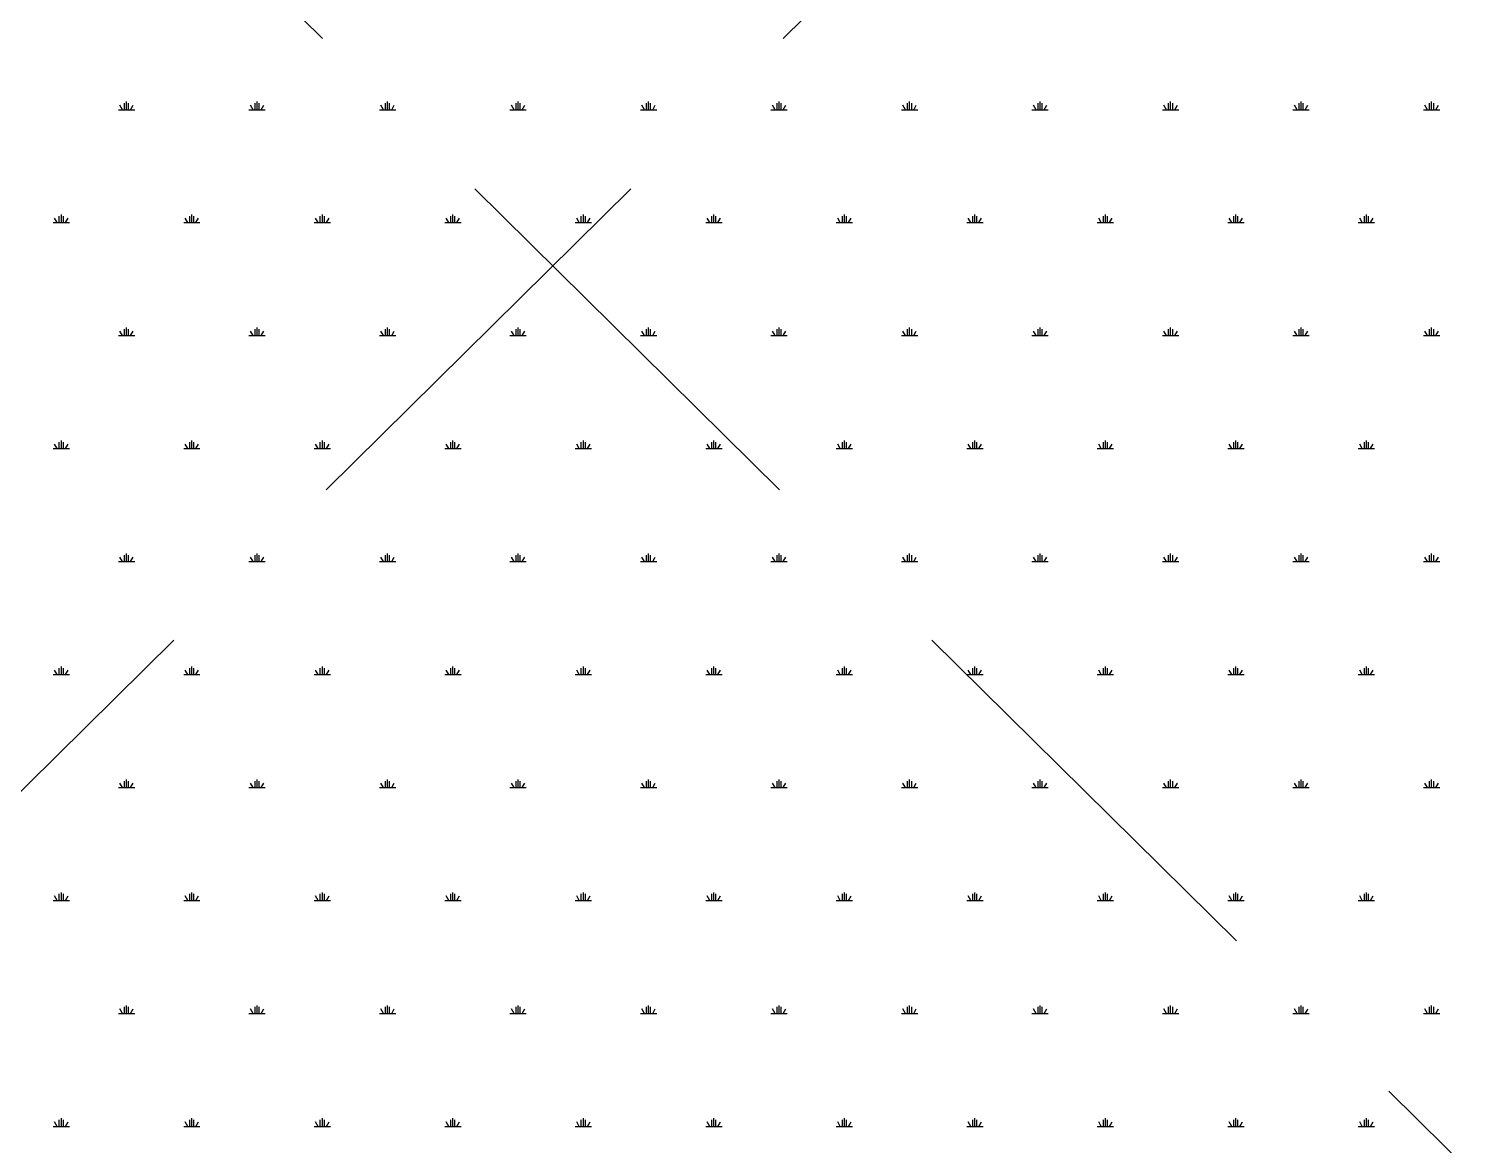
# Model space of a CAD drawing. Header units: millimetres. Extents: x 2999.9 to 3041.9, y 869.6 to 906.3.
# Drawn here: x 3020.963 to 3021.801, y 899.399 to 900.051 of the extents above; entities that cross this region are included whole.
import ezdxf

# ---------------------------------------------------------------- set-up
doc = ezdxf.new("R2010")
doc.units = ezdxf.units.MM
doc.linetypes.add('HIDDEN', pattern=[0.375, 0.25, -0.125])

msp = doc.modelspace()

# ---------------------------------------------------------------- linework, layer by layer
at = {"color": 253, "linetype": 'HIDDEN', "lineweight": 0}
for p, q in [((3019.26921, 897.93752), (3023.26921, 901.88817)), ((3023.26921, 897.93752), (3019.26921, 901.88817))]:
    msp.add_line(p, q, dxfattribs=at)
at = {"color": 76, "linetype": 'Continuous'}
for p, q in [((3021.01555, 900.00409), (3021.02507, 900.00409)), ((3021.01793, 900.00409), (3021.0164, 900.00673)), ((3021.01912, 900.00409), (3021.01912, 900.0079)), ((3021.02031, 900.00409), (3021.02031, 900.00885)), ((3021.0215, 900.00409), (3021.0215, 900.0079)), ((3021.02269, 900.00409), (3021.02422, 900.00673)), ((3021.09175, 900.00409), (3021.10127, 900.00409)), ((3021.09413, 900.00409), (3021.0926, 900.00673)), ((3021.09532, 900.00409), (3021.09532, 900.0079)), ((3021.09651, 900.00409), (3021.09651, 900.00885)), ((3021.0977, 900.00409), (3021.0977, 900.0079)), ((3021.09889, 900.00409), (3021.10042, 900.00673)), ((3021.16795, 900.00409), (3021.17683, 900.00409)), ((3021.17033, 900.00409), (3021.1688, 900.00673)), ((3021.17152, 900.00409), (3021.17152, 900.0079)), ((3021.17271, 900.00816), (3021.17271, 900.00885)), ((3021.17271, 900.00409), (3021.17271, 900.00816)), ((3021.1739, 900.00698), (3021.1739, 900.0079)), ((3021.1739, 900.00409), (3021.1739, 900.00698)), ((3021.17509, 900.00409), (3021.17572, 900.00518)), ((3021.17572, 900.00518), (3021.17662, 900.00673)), ((3021.17683, 900.00409), (3021.17747, 900.00409)), ((3021.24415, 900.00409), (3021.25367, 900.00409)), ((3021.24653, 900.00409), (3021.245, 900.00673)), ((3021.24772, 900.00409), (3021.24772, 900.0079)), ((3021.24891, 900.00409), (3021.24891, 900.00885)), ((3021.2501, 900.00409), (3021.2501, 900.0079)), ((3021.25129, 900.00409), (3021.25282, 900.00673)), ((3021.32035, 900.00409), (3021.32987, 900.00409)), ((3021.32273, 900.00409), (3021.3212, 900.00673)), ((3021.32392, 900.00409), (3021.32392, 900.0079)), ((3021.32511, 900.00409), (3021.32511, 900.00885)), ((3021.3263, 900.00409), (3021.3263, 900.0079)), ((3021.32749, 900.00409), (3021.32902, 900.00673)), ((3021.39655, 900.00409), (3021.40607, 900.00409)), ((3021.39893, 900.00409), (3021.3974, 900.00673)), ((3021.40012, 900.00409), (3021.40012, 900.0079)), ((3021.40131, 900.00409), (3021.40131, 900.00885)), ((3021.4025, 900.00409), (3021.4025, 900.0079)), ((3021.40369, 900.00409), (3021.40522, 900.00673)), ((3021.47275, 900.00409), (3021.48227, 900.00409)), ((3021.47513, 900.00409), (3021.4736, 900.00673)), ((3021.47632, 900.00409), (3021.47632, 900.0079)), ((3021.47751, 900.00409), (3021.47751, 900.00885)), ((3021.4787, 900.00409), (3021.4787, 900.0079)), ((3021.47989, 900.00409), (3021.48142, 900.00673)), ((3021.54895, 900.00409), (3021.55847, 900.00409)), ((3021.55133, 900.00409), (3021.5498, 900.00673)), ((3021.55252, 900.00409), (3021.55252, 900.0079)), ((3021.55371, 900.00409), (3021.55371, 900.00885)), ((3021.5549, 900.00409), (3021.5549, 900.0079)), ((3021.55609, 900.00409), (3021.55762, 900.00673)), ((3021.62515, 900.00409), (3021.63467, 900.00409)), ((3021.62753, 900.00409), (3021.626, 900.00673)), ((3021.62872, 900.00409), (3021.62872, 900.0079)), ((3021.62991, 900.00409), (3021.62991, 900.00885)), ((3021.6311, 900.00409), (3021.6311, 900.0079)), ((3021.63229, 900.00409), (3021.63382, 900.00673)), ((3021.70135, 900.00409), (3021.71087, 900.00409)), ((3021.70373, 900.00409), (3021.7022, 900.00673)), ((3021.70492, 900.00409), (3021.70492, 900.0079)), ((3021.70611, 900.00409), (3021.70611, 900.00885)), ((3021.7073, 900.00409), (3021.7073, 900.0079)), ((3021.70849, 900.00409), (3021.71002, 900.00673)), ((3021.77755, 900.00409), (3021.78707, 900.00409)), ((3021.77993, 900.00409), (3021.7784, 900.00673)), ((3021.78112, 900.00409), (3021.78112, 900.0079)), ((3021.78231, 900.00409), (3021.78231, 900.00885)), ((3021.7835, 900.00409), (3021.7835, 900.0079)), ((3021.78469, 900.00409), (3021.78622, 900.00673)), ((3020.98102, 899.9381), (3020.98102, 899.94191)), ((3020.98221, 899.9381), (3020.98221, 899.94286)), ((3020.9834, 899.9381), (3020.9834, 899.94191)), ((3021.05722, 899.9381), (3021.05722, 899.94191)), ((3021.05841, 899.9381), (3021.05841, 899.94286)), ((3021.0596, 899.9381), (3021.0596, 899.94191)), ((3021.13342, 899.9381), (3021.13342, 899.94191)), ((3021.13461, 899.9381), (3021.13461, 899.94286)), ((3021.1358, 899.9381), (3021.1358, 899.94191)), ((3021.20962, 899.9381), (3021.20962, 899.94191)), ((3021.21081, 899.9381), (3021.21081, 899.94286)), ((3021.212, 899.9381), (3021.212, 899.94191)), ((3021.28582, 899.9381), (3021.28582, 899.94191)), ((3021.28701, 899.9381), (3021.28701, 899.94286)), ((3021.2882, 899.9381), (3021.2882, 899.94191)), ((3021.36202, 899.9381), (3021.36202, 899.94191)), ((3021.36321, 899.9381), (3021.36321, 899.94286)), ((3021.3644, 899.9381), (3021.3644, 899.94191)), ((3021.43822, 899.9381), (3021.43822, 899.94191)), ((3021.43941, 899.9381), (3021.43941, 899.94286)), ((3021.4406, 899.9381), (3021.4406, 899.94191)), ((3021.51442, 899.9381), (3021.51442, 899.94191)), ((3021.51561, 899.9381), (3021.51561, 899.94286)), ((3021.5168, 899.9381), (3021.5168, 899.94191)), ((3021.59062, 899.9381), (3021.59062, 899.94191)), ((3021.59181, 899.9381), (3021.59181, 899.94286)), ((3021.593, 899.9381), (3021.593, 899.94191)), ((3021.66682, 899.9381), (3021.66682, 899.94191)), ((3021.66801, 899.9381), (3021.66801, 899.94286)), ((3021.6692, 899.9381), (3021.6692, 899.94191)), ((3021.74302, 899.9381), (3021.74302, 899.94191)), ((3021.74421, 899.9381), (3021.74421, 899.94286)), ((3021.7454, 899.9381), (3021.7454, 899.94191)), ((3020.97745, 899.9381), (3020.98697, 899.9381)), ((3020.97983, 899.9381), (3020.9783, 899.94074)), ((3020.98459, 899.9381), (3020.98612, 899.94074)), ((3021.05365, 899.9381), (3021.06317, 899.9381)), ((3021.05603, 899.9381), (3021.0545, 899.94074)), ((3021.06079, 899.9381), (3021.06232, 899.94074)), ((3021.12985, 899.9381), (3021.13937, 899.9381)), ((3021.13223, 899.9381), (3021.1307, 899.94074)), ((3021.13699, 899.9381), (3021.13852, 899.94074)), ((3021.20605, 899.9381), (3021.21557, 899.9381)), ((3021.20843, 899.9381), (3021.2069, 899.94074)), ((3021.21319, 899.9381), (3021.21472, 899.94074)), ((3021.28225, 899.9381), (3021.29177, 899.9381)), ((3021.28463, 899.9381), (3021.2831, 899.94074)), ((3021.28939, 899.9381), (3021.29092, 899.94074)), ((3021.35845, 899.9381), (3021.36797, 899.9381)), ((3021.36083, 899.9381), (3021.3593, 899.94074)), ((3021.36559, 899.9381), (3021.36712, 899.94074)), ((3021.43465, 899.9381), (3021.44417, 899.9381)), ((3021.43703, 899.9381), (3021.4355, 899.94074)), ((3021.44179, 899.9381), (3021.44332, 899.94074)), ((3021.51085, 899.9381), (3021.52037, 899.9381)), ((3021.51323, 899.9381), (3021.5117, 899.94074)), ((3021.51799, 899.9381), (3021.51952, 899.94074)), ((3021.58705, 899.9381), (3021.59657, 899.9381)), ((3021.58943, 899.9381), (3021.5879, 899.94074)), ((3021.59419, 899.9381), (3021.59572, 899.94074)), ((3021.66325, 899.9381), (3021.67277, 899.9381)), ((3021.66563, 899.9381), (3021.6641, 899.94074)), ((3021.67039, 899.9381), (3021.67192, 899.94074)), ((3021.73945, 899.9381), (3021.74897, 899.9381)), ((3021.74183, 899.9381), (3021.7403, 899.94074)), ((3021.74659, 899.9381), (3021.74812, 899.94074)), ((3021.01912, 899.87211), (3021.01912, 899.87592)), ((3021.02031, 899.87211), (3021.02031, 899.87687)), ((3021.0215, 899.87211), (3021.0215, 899.87592)), ((3021.09532, 899.87211), (3021.09532, 899.87592)), ((3021.09651, 899.87211), (3021.09651, 899.87687)), ((3021.0977, 899.87211), (3021.0977, 899.87592)), ((3021.17152, 899.87211), (3021.17152, 899.87592)), ((3021.17271, 899.87211), (3021.17271, 899.87687)), ((3021.1739, 899.87211), (3021.1739, 899.87592)), ((3021.24772, 899.87211), (3021.24772, 899.87592)), ((3021.24891, 899.87211), (3021.24891, 899.87687)), ((3021.2501, 899.87211), (3021.2501, 899.87592)), ((3021.32392, 899.87211), (3021.32392, 899.87592)), ((3021.32511, 899.87211), (3021.32511, 899.87687)), ((3021.3263, 899.87211), (3021.3263, 899.87592)), ((3021.40012, 899.87211), (3021.40012, 899.87592)), ((3021.40131, 899.87211), (3021.40131, 899.87687)), ((3021.4025, 899.87211), (3021.4025, 899.87592)), ((3021.47632, 899.87211), (3021.47632, 899.87592)), ((3021.47751, 899.87211), (3021.47751, 899.87687)), ((3021.4787, 899.87211), (3021.4787, 899.87592)), ((3021.55252, 899.87211), (3021.55252, 899.87592)), ((3021.55371, 899.87211), (3021.55371, 899.87687)), ((3021.5549, 899.87211), (3021.5549, 899.87592)), ((3021.62872, 899.87211), (3021.62872, 899.87592)), ((3021.62991, 899.87211), (3021.62991, 899.87687)), ((3021.6311, 899.87211), (3021.6311, 899.87592)), ((3021.70492, 899.87211), (3021.70492, 899.87592)), ((3021.70611, 899.87211), (3021.70611, 899.87687)), ((3021.7073, 899.87211), (3021.7073, 899.87592)), ((3021.78112, 899.87211), (3021.78112, 899.87592)), ((3021.78231, 899.87211), (3021.78231, 899.87687)), ((3021.7835, 899.87211), (3021.7835, 899.87592)), ((3021.01555, 899.87211), (3021.02507, 899.87211)), ((3021.01793, 899.87211), (3021.0164, 899.87474)), ((3021.02269, 899.87211), (3021.02422, 899.87475)), ((3021.09175, 899.87211), (3021.10127, 899.87211)), ((3021.09413, 899.87211), (3021.0926, 899.87474)), ((3021.09889, 899.87211), (3021.10042, 899.87475)), ((3021.16795, 899.87211), (3021.17747, 899.87211)), ((3021.17033, 899.87211), (3021.1688, 899.87474)), ((3021.17509, 899.87211), (3021.17662, 899.87475)), ((3021.24415, 899.87211), (3021.25367, 899.87211)), ((3021.24653, 899.87211), (3021.245, 899.87474)), ((3021.25129, 899.87211), (3021.25282, 899.87475)), ((3021.32035, 899.87211), (3021.32987, 899.87211)), ((3021.32273, 899.87211), (3021.3212, 899.87474)), ((3021.32749, 899.87211), (3021.32902, 899.87475)), ((3021.39655, 899.87211), (3021.40607, 899.87211)), ((3021.39893, 899.87211), (3021.3974, 899.87474)), ((3021.40369, 899.87211), (3021.40522, 899.87475)), ((3021.47275, 899.87211), (3021.48227, 899.87211)), ((3021.47513, 899.87211), (3021.4736, 899.87474)), ((3021.47989, 899.87211), (3021.48142, 899.87475)), ((3021.54895, 899.87211), (3021.55847, 899.87211)), ((3021.55133, 899.87211), (3021.5498, 899.87474)), ((3021.55609, 899.87211), (3021.55762, 899.87475)), ((3021.62515, 899.87211), (3021.63467, 899.87211)), ((3021.62753, 899.87211), (3021.626, 899.87474)), ((3021.63229, 899.87211), (3021.63382, 899.87475)), ((3021.70135, 899.87211), (3021.71087, 899.87211)), ((3021.70373, 899.87211), (3021.7022, 899.87474)), ((3021.70849, 899.87211), (3021.71002, 899.87475)), ((3021.77755, 899.87211), (3021.78707, 899.87211)), ((3021.77993, 899.87211), (3021.7784, 899.87474)), ((3021.78469, 899.87211), (3021.78622, 899.87475)), ((3020.97983, 899.80611), (3020.9783, 899.80875)), ((3020.98102, 899.80611), (3020.98102, 899.80992)), ((3020.98221, 899.80611), (3020.98221, 899.81088)), ((3020.9834, 899.80611), (3020.9834, 899.80992)), ((3020.98459, 899.80612), (3020.98612, 899.80876)), ((3021.05603, 899.80611), (3021.0545, 899.80875)), ((3021.05722, 899.80611), (3021.05722, 899.80992)), ((3021.05841, 899.80611), (3021.05841, 899.81088)), ((3021.0596, 899.80611), (3021.0596, 899.80992)), ((3021.06079, 899.80612), (3021.06232, 899.80876)), ((3021.13223, 899.80611), (3021.1307, 899.80875)), ((3021.13342, 899.80611), (3021.13342, 899.80992)), ((3021.13461, 899.80611), (3021.13461, 899.81088)), ((3021.1358, 899.80611), (3021.1358, 899.80992)), ((3021.13699, 899.80612), (3021.13852, 899.80876)), ((3021.20843, 899.80611), (3021.2069, 899.80875)), ((3021.20962, 899.80611), (3021.20962, 899.80992)), ((3021.21081, 899.80611), (3021.21081, 899.81088)), ((3021.212, 899.80611), (3021.212, 899.80992)), ((3021.21319, 899.80612), (3021.21472, 899.80876)), ((3021.28463, 899.80611), (3021.2831, 899.80875)), ((3021.28582, 899.80611), (3021.28582, 899.80992)), ((3021.28701, 899.80611), (3021.28701, 899.81088)), ((3021.2882, 899.80611), (3021.2882, 899.80992)), ((3021.28939, 899.80612), (3021.29092, 899.80876)), ((3021.36083, 899.80611), (3021.3593, 899.80875)), ((3021.36202, 899.80611), (3021.36202, 899.80992)), ((3021.36321, 899.80611), (3021.36321, 899.81088)), ((3021.3644, 899.80611), (3021.3644, 899.80992)), ((3021.36559, 899.80612), (3021.36712, 899.80876)), ((3021.43703, 899.80611), (3021.4355, 899.80875)), ((3021.43822, 899.80611), (3021.43822, 899.80992)), ((3021.43941, 899.80611), (3021.43941, 899.81088)), ((3021.4406, 899.80611), (3021.4406, 899.80992)), ((3021.44179, 899.80612), (3021.44332, 899.80876)), ((3021.51323, 899.80611), (3021.5117, 899.80875)), ((3021.51442, 899.80611), (3021.51442, 899.80992)), ((3021.51561, 899.80611), (3021.51561, 899.81088)), ((3021.5168, 899.80611), (3021.5168, 899.80992)), ((3021.51799, 899.80612), (3021.51952, 899.80876)), ((3021.58943, 899.80611), (3021.5879, 899.80875)), ((3021.59062, 899.80611), (3021.59062, 899.80992)), ((3021.59181, 899.80611), (3021.59181, 899.81088)), ((3021.593, 899.80611), (3021.593, 899.80992)), ((3021.59419, 899.80612), (3021.59572, 899.80876)), ((3021.66563, 899.80611), (3021.6641, 899.80875)), ((3021.66682, 899.80611), (3021.66682, 899.80992)), ((3021.66801, 899.80611), (3021.66801, 899.81088)), ((3021.6692, 899.80611), (3021.6692, 899.80992)), ((3021.67039, 899.80612), (3021.67192, 899.80876)), ((3021.74183, 899.80611), (3021.7403, 899.80875)), ((3021.74302, 899.80611), (3021.74302, 899.80992)), ((3021.74421, 899.80611), (3021.74421, 899.81088)), ((3021.7454, 899.80611), (3021.7454, 899.80992)), ((3021.74659, 899.80612), (3021.74812, 899.80876)), ((3020.97745, 899.80611), (3020.98697, 899.80611)), ((3021.05365, 899.80611), (3021.06317, 899.80611)), ((3021.12985, 899.80611), (3021.13937, 899.80611)), ((3021.20605, 899.80611), (3021.21557, 899.80611)), ((3021.28225, 899.80611), (3021.29177, 899.80611)), ((3021.35845, 899.80611), (3021.36797, 899.80611)), ((3021.43465, 899.80611), (3021.44417, 899.80611)), ((3021.51085, 899.80611), (3021.52037, 899.80611)), ((3021.58705, 899.80611), (3021.59657, 899.80611)), ((3021.66325, 899.80611), (3021.67277, 899.80611)), ((3021.73945, 899.80611), (3021.74897, 899.80611)), ((3021.01793, 899.74012), (3021.0164, 899.74276)), ((3021.01912, 899.74012), (3021.01912, 899.74393)), ((3021.02031, 899.74012), (3021.02031, 899.74489)), ((3021.0215, 899.74012), (3021.0215, 899.74393)), ((3021.02269, 899.74012), (3021.02422, 899.74276)), ((3021.09413, 899.74012), (3021.0926, 899.74276)), ((3021.09532, 899.7411), (3021.09532, 899.74393)), ((3021.09532, 899.74012), (3021.09532, 899.7411)), ((3021.09651, 899.74228), (3021.09651, 899.74489)), ((3021.09651, 899.74012), (3021.09651, 899.74228)), ((3021.0977, 899.74345), (3021.0977, 899.74393)), ((3021.0977, 899.74012), (3021.0977, 899.74345)), ((3021.09889, 899.74012), (3021.10042, 899.74276)), ((3021.17033, 899.74012), (3021.1688, 899.74276)), ((3021.17152, 899.74012), (3021.17152, 899.74393)), ((3021.17271, 899.74012), (3021.17271, 899.74489)), ((3021.1739, 899.74012), (3021.1739, 899.74393)), ((3021.17509, 899.74012), (3021.17662, 899.74276)), ((3021.24653, 899.74012), (3021.245, 899.74276)), ((3021.24772, 899.74012), (3021.24772, 899.74393)), ((3021.24891, 899.74012), (3021.24891, 899.74489)), ((3021.2501, 899.74012), (3021.2501, 899.74393)), ((3021.25129, 899.74012), (3021.25282, 899.74276)), ((3021.32273, 899.74012), (3021.3212, 899.74276)), ((3021.32392, 899.74012), (3021.32392, 899.74393)), ((3021.32511, 899.74012), (3021.32511, 899.74489)), ((3021.3263, 899.74012), (3021.3263, 899.74393)), ((3021.32749, 899.74012), (3021.32902, 899.74276)), ((3021.39893, 899.74012), (3021.3974, 899.74276)), ((3021.40012, 899.74012), (3021.40012, 899.74393)), ((3021.40131, 899.74012), (3021.40131, 899.74489)), ((3021.4025, 899.74012), (3021.4025, 899.74393)), ((3021.40369, 899.74012), (3021.40522, 899.74276)), ((3021.47513, 899.74012), (3021.4736, 899.74276)), ((3021.47632, 899.74012), (3021.47632, 899.74393)), ((3021.47751, 899.74012), (3021.47751, 899.74489)), ((3021.4787, 899.74012), (3021.4787, 899.74393)), ((3021.47989, 899.74012), (3021.48142, 899.74276)), ((3021.55133, 899.74012), (3021.5498, 899.74276)), ((3021.55252, 899.74012), (3021.55252, 899.74393)), ((3021.55371, 899.74012), (3021.55371, 899.74489)), ((3021.5549, 899.74012), (3021.5549, 899.74393)), ((3021.55609, 899.74012), (3021.55762, 899.74276)), ((3021.62753, 899.74012), (3021.626, 899.74276)), ((3021.62872, 899.74012), (3021.62872, 899.74393)), ((3021.62991, 899.74012), (3021.62991, 899.74489)), ((3021.6311, 899.74012), (3021.6311, 899.74393)), ((3021.63229, 899.74012), (3021.63382, 899.74276)), ((3021.70373, 899.74012), (3021.7022, 899.74276)), ((3021.70492, 899.74012), (3021.70492, 899.74393)), ((3021.70611, 899.74012), (3021.70611, 899.74489)), ((3021.7073, 899.74012), (3021.7073, 899.74393)), ((3021.70849, 899.74012), (3021.71002, 899.74276)), ((3021.77993, 899.74012), (3021.7784, 899.74276)), ((3021.78112, 899.74012), (3021.78112, 899.74393)), ((3021.78231, 899.74012), (3021.78231, 899.74489)), ((3021.7835, 899.74012), (3021.7835, 899.74393)), ((3021.78469, 899.74012), (3021.78622, 899.74276)), ((3021.01555, 899.74012), (3021.02507, 899.74012)), ((3021.09175, 899.74012), (3021.09433, 899.74012)), ((3021.09433, 899.74012), (3021.10127, 899.74012)), ((3021.16795, 899.74012), (3021.17747, 899.74012)), ((3021.24415, 899.74012), (3021.25367, 899.74012)), ((3021.32035, 899.74012), (3021.32987, 899.74012)), ((3021.39655, 899.74012), (3021.40607, 899.74012)), ((3021.47275, 899.74012), (3021.48227, 899.74012)), ((3021.54895, 899.74012), (3021.55847, 899.74012)), ((3021.62515, 899.74012), (3021.63467, 899.74012)), ((3021.70135, 899.74012), (3021.71087, 899.74012)), ((3021.77755, 899.74012), (3021.78707, 899.74012)), ((3020.97745, 899.67413), (3020.98697, 899.67413)), ((3020.97983, 899.67413), (3020.9783, 899.67677)), ((3020.98102, 899.67413), (3020.98102, 899.67794)), ((3020.98221, 899.67413), (3020.98221, 899.67889)), ((3020.9834, 899.67413), (3020.9834, 899.67794)), ((3020.98459, 899.67413), (3020.98612, 899.67677)), ((3021.05365, 899.67413), (3021.06317, 899.67413)), ((3021.05603, 899.67413), (3021.0545, 899.67677)), ((3021.05722, 899.67413), (3021.05722, 899.67794)), ((3021.05841, 899.67413), (3021.05841, 899.67889)), ((3021.0596, 899.67413), (3021.0596, 899.67794)), ((3021.06079, 899.67413), (3021.06232, 899.67677)), ((3021.12985, 899.67413), (3021.13937, 899.67413)), ((3021.13223, 899.67413), (3021.1307, 899.67677)), ((3021.13342, 899.67413), (3021.13342, 899.67794)), ((3021.13461, 899.67413), (3021.13461, 899.67889)), ((3021.1358, 899.67413), (3021.1358, 899.67794)), ((3021.13699, 899.67413), (3021.13852, 899.67677)), ((3021.20605, 899.67413), (3021.21557, 899.67413)), ((3021.20843, 899.67413), (3021.2069, 899.67677)), ((3021.20962, 899.67413), (3021.20962, 899.67794)), ((3021.21081, 899.67413), (3021.21081, 899.67889)), ((3021.212, 899.67413), (3021.212, 899.67794)), ((3021.21319, 899.67413), (3021.21472, 899.67677)), ((3021.28225, 899.67413), (3021.29177, 899.67413)), ((3021.28463, 899.67413), (3021.2831, 899.67677)), ((3021.28582, 899.67413), (3021.28582, 899.67794)), ((3021.28701, 899.67413), (3021.28701, 899.67889)), ((3021.2882, 899.67413), (3021.2882, 899.67794)), ((3021.28939, 899.67413), (3021.29092, 899.67677)), ((3021.35845, 899.67413), (3021.36797, 899.67413)), ((3021.36083, 899.67413), (3021.3593, 899.67677)), ((3021.36202, 899.67413), (3021.36202, 899.67794)), ((3021.36321, 899.67413), (3021.36321, 899.67889)), ((3021.3644, 899.67413), (3021.3644, 899.67794)), ((3021.36559, 899.67413), (3021.36712, 899.67677)), ((3021.43465, 899.67413), (3021.44417, 899.67413)), ((3021.43703, 899.67413), (3021.4355, 899.67677)), ((3021.43822, 899.67413), (3021.43822, 899.67794)), ((3021.43941, 899.67413), (3021.43941, 899.67889)), ((3021.4406, 899.67413), (3021.4406, 899.67794)), ((3021.44179, 899.67413), (3021.44332, 899.67677)), ((3021.51085, 899.67413), (3021.51091, 899.67413)), ((3021.51091, 899.67413), (3021.52037, 899.67413)), ((3021.51323, 899.67413), (3021.5117, 899.67677)), ((3021.51442, 899.67413), (3021.51442, 899.67794)), ((3021.51561, 899.67413), (3021.51561, 899.67889)), ((3021.5168, 899.67413), (3021.5168, 899.67794)), ((3021.51799, 899.67413), (3021.51952, 899.67677)), ((3021.58705, 899.67413), (3021.59657, 899.67413)), ((3021.58943, 899.67413), (3021.5879, 899.67677)), ((3021.59062, 899.67413), (3021.59062, 899.67794)), ((3021.59181, 899.67413), (3021.59181, 899.67889)), ((3021.593, 899.67413), (3021.593, 899.67794)), ((3021.59419, 899.67413), (3021.59572, 899.67677)), ((3021.66325, 899.67413), (3021.67277, 899.67413)), ((3021.66563, 899.67413), (3021.6641, 899.67677)), ((3021.66682, 899.67413), (3021.66682, 899.67794)), ((3021.66801, 899.67413), (3021.66801, 899.67889)), ((3021.6692, 899.67413), (3021.6692, 899.67794)), ((3021.67039, 899.67413), (3021.67192, 899.67677)), ((3021.73945, 899.67413), (3021.74897, 899.67413)), ((3021.74183, 899.67413), (3021.7403, 899.67677)), ((3021.74302, 899.67413), (3021.74302, 899.67794)), ((3021.74421, 899.67413), (3021.74421, 899.67889)), ((3021.7454, 899.67413), (3021.7454, 899.67794)), ((3021.74659, 899.67413), (3021.74812, 899.67677)), ((3021.01555, 899.60814), (3021.02507, 899.60814)), ((3021.01793, 899.60814), (3021.0164, 899.61078)), ((3021.01912, 899.60814), (3021.01912, 899.61195)), ((3021.02031, 899.60814), (3021.02031, 899.6129)), ((3021.0215, 899.60814), (3021.0215, 899.61195)), ((3021.02269, 899.60814), (3021.02422, 899.61078)), ((3021.09175, 899.60814), (3021.10127, 899.60814)), ((3021.09413, 899.60814), (3021.0926, 899.61078)), ((3021.09532, 899.60814), (3021.09532, 899.61195)), ((3021.09651, 899.60814), (3021.09651, 899.6129)), ((3021.0977, 899.60814), (3021.0977, 899.61195)), ((3021.09889, 899.60814), (3021.10042, 899.61078)), ((3021.16795, 899.60814), (3021.17747, 899.60814)), ((3021.17033, 899.60814), (3021.1688, 899.61078)), ((3021.17152, 899.60814), (3021.17152, 899.61195)), ((3021.17271, 899.60814), (3021.17271, 899.6129)), ((3021.1739, 899.60814), (3021.1739, 899.61195)), ((3021.17509, 899.60814), (3021.17662, 899.61078)), ((3021.24415, 899.60814), (3021.25367, 899.60814)), ((3021.24653, 899.60814), (3021.245, 899.61078)), ((3021.24772, 899.60814), (3021.24772, 899.61195)), ((3021.24891, 899.60814), (3021.24891, 899.6129)), ((3021.2501, 899.60814), (3021.2501, 899.61195)), ((3021.25129, 899.60814), (3021.25282, 899.61078)), ((3021.32035, 899.60814), (3021.32987, 899.60814)), ((3021.32273, 899.60814), (3021.3212, 899.61078)), ((3021.32392, 899.60814), (3021.32392, 899.61195)), ((3021.32511, 899.60814), (3021.32511, 899.6129)), ((3021.3263, 899.60814), (3021.3263, 899.61195)), ((3021.32749, 899.60814), (3021.32902, 899.61078)), ((3021.39655, 899.60814), (3021.40607, 899.60814)), ((3021.39893, 899.60814), (3021.3974, 899.61078)), ((3021.40012, 899.60814), (3021.40012, 899.61195)), ((3021.40131, 899.60814), (3021.40131, 899.6129)), ((3021.4025, 899.60814), (3021.4025, 899.61195)), ((3021.40369, 899.60814), (3021.40522, 899.61078)), ((3021.47275, 899.60814), (3021.48227, 899.60814)), ((3021.47513, 899.60814), (3021.4736, 899.61078)), ((3021.47632, 899.60814), (3021.47632, 899.61195)), ((3021.47751, 899.60814), (3021.47751, 899.6129)), ((3021.4787, 899.60814), (3021.4787, 899.61195)), ((3021.47989, 899.60814), (3021.48142, 899.61078)), ((3021.54895, 899.60814), (3021.55847, 899.60814)), ((3021.55133, 899.60814), (3021.5498, 899.61078)), ((3021.55252, 899.60814), (3021.55252, 899.61195)), ((3021.55371, 899.60814), (3021.55371, 899.6129)), ((3021.5549, 899.60814), (3021.5549, 899.61195)), ((3021.55609, 899.60814), (3021.55762, 899.61078)), ((3021.62515, 899.60814), (3021.63467, 899.60814)), ((3021.62753, 899.60814), (3021.626, 899.61078)), ((3021.62872, 899.60814), (3021.62872, 899.61195)), ((3021.62991, 899.60814), (3021.62991, 899.6129)), ((3021.6311, 899.60814), (3021.6311, 899.61195)), ((3021.63229, 899.60814), (3021.63382, 899.61078)), ((3021.70135, 899.60814), (3021.71087, 899.60814)), ((3021.70373, 899.60814), (3021.7022, 899.61078)), ((3021.70492, 899.60814), (3021.70492, 899.61195)), ((3021.70611, 899.60814), (3021.70611, 899.6129)), ((3021.7073, 899.60814), (3021.7073, 899.61195)), ((3021.70849, 899.60814), (3021.71002, 899.61078)), ((3021.77755, 899.60814), (3021.78707, 899.60814)), ((3021.77993, 899.60814), (3021.7784, 899.61078)), ((3021.78112, 899.60814), (3021.78112, 899.61195)), ((3021.78231, 899.60814), (3021.78231, 899.6129)), ((3021.7835, 899.60814), (3021.7835, 899.61195)), ((3021.78469, 899.60814), (3021.78622, 899.61078)), ((3020.97745, 899.54215), (3020.98697, 899.54215)), ((3020.97983, 899.54215), (3020.9783, 899.54479)), ((3020.98102, 899.54215), (3020.98102, 899.54596)), ((3020.98221, 899.54215), (3020.98221, 899.54691)), ((3020.9834, 899.54215), (3020.9834, 899.54596)), ((3020.98459, 899.54215), (3020.98612, 899.54479)), ((3021.05365, 899.54215), (3021.06317, 899.54215)), ((3021.05603, 899.54215), (3021.0545, 899.54479)), ((3021.05722, 899.54215), (3021.05722, 899.54596)), ((3021.05841, 899.54215), (3021.05841, 899.54691)), ((3021.0596, 899.54215), (3021.0596, 899.54596)), ((3021.06079, 899.54215), (3021.06232, 899.54479)), ((3021.12985, 899.54215), (3021.13937, 899.54215)), ((3021.13223, 899.54215), (3021.1307, 899.54479)), ((3021.13342, 899.54215), (3021.13342, 899.54596)), ((3021.13461, 899.54215), (3021.13461, 899.54691)), ((3021.1358, 899.54215), (3021.1358, 899.54596)), ((3021.13699, 899.54215), (3021.13852, 899.54479)), ((3021.20605, 899.54215), (3021.21557, 899.54215)), ((3021.20843, 899.54215), (3021.2069, 899.54479)), ((3021.20962, 899.54215), (3021.20962, 899.54596)), ((3021.21081, 899.54215), (3021.21081, 899.54691)), ((3021.212, 899.54215), (3021.212, 899.54596)), ((3021.21319, 899.54215), (3021.21472, 899.54479)), ((3021.28225, 899.54215), (3021.29177, 899.54215)), ((3021.28463, 899.54215), (3021.2831, 899.54479)), ((3021.28582, 899.54215), (3021.28582, 899.54596)), ((3021.28701, 899.54215), (3021.28701, 899.54691)), ((3021.2882, 899.54215), (3021.2882, 899.54596)), ((3021.28939, 899.54215), (3021.29092, 899.54479)), ((3021.35845, 899.54215), (3021.36797, 899.54215)), ((3021.36083, 899.54215), (3021.3593, 899.54479)), ((3021.36202, 899.54215), (3021.36202, 899.54596)), ((3021.36321, 899.54215), (3021.36321, 899.54691)), ((3021.3644, 899.54215), (3021.3644, 899.54596)), ((3021.36559, 899.54215), (3021.36712, 899.54479)), ((3021.43465, 899.54215), (3021.44417, 899.54215)), ((3021.43703, 899.54215), (3021.4355, 899.54479)), ((3021.43822, 899.54215), (3021.43822, 899.54596)), ((3021.43941, 899.54215), (3021.43941, 899.54691)), ((3021.4406, 899.54215), (3021.4406, 899.54596)), ((3021.44179, 899.54215), (3021.44332, 899.54479)), ((3021.51085, 899.54215), (3021.52037, 899.54215)), ((3021.51323, 899.54215), (3021.5117, 899.54479)), ((3021.51442, 899.54215), (3021.51442, 899.54596)), ((3021.51561, 899.54215), (3021.51561, 899.54691)), ((3021.5168, 899.54215), (3021.5168, 899.54596)), ((3021.51799, 899.54215), (3021.51952, 899.54479)), ((3021.58705, 899.54215), (3021.59657, 899.54215)), ((3021.58943, 899.54215), (3021.5879, 899.54479)), ((3021.59062, 899.54215), (3021.59062, 899.54596)), ((3021.59181, 899.54215), (3021.59181, 899.54691)), ((3021.593, 899.54215), (3021.593, 899.54596)), ((3021.59419, 899.54215), (3021.59572, 899.54479)), ((3021.66325, 899.54215), (3021.67277, 899.54215)), ((3021.66563, 899.54215), (3021.6641, 899.54479)), ((3021.66682, 899.54215), (3021.66682, 899.54596)), ((3021.66801, 899.54215), (3021.66801, 899.54691)), ((3021.6692, 899.54215), (3021.6692, 899.54596)), ((3021.67039, 899.54215), (3021.67192, 899.54479)), ((3021.73945, 899.54215), (3021.74897, 899.54215)), ((3021.74183, 899.54215), (3021.7403, 899.54479)), ((3021.74302, 899.54215), (3021.74302, 899.54596)), ((3021.74421, 899.54215), (3021.74421, 899.54691)), ((3021.7454, 899.54215), (3021.7454, 899.54596)), ((3021.74659, 899.54215), (3021.74812, 899.54479)), ((3021.02031, 899.47616), (3021.02031, 899.48092)), ((3021.09651, 899.47616), (3021.09651, 899.48092)), ((3021.17271, 899.47616), (3021.17271, 899.48092)), ((3021.24891, 899.47616), (3021.24891, 899.48092)), ((3021.32511, 899.47616), (3021.32511, 899.48092)), ((3021.40131, 899.47616), (3021.40131, 899.48092)), ((3021.47751, 899.47616), (3021.47751, 899.48092)), ((3021.55371, 899.47616), (3021.55371, 899.48092)), ((3021.62991, 899.47616), (3021.62991, 899.48092)), ((3021.70611, 899.47616), (3021.70611, 899.48092)), ((3021.78231, 899.47616), (3021.78231, 899.48092)), ((3021.01555, 899.47616), (3021.02507, 899.47616)), ((3021.01793, 899.47616), (3021.0164, 899.4788)), ((3021.01912, 899.47616), (3021.01912, 899.47997)), ((3021.0215, 899.47616), (3021.0215, 899.47997)), ((3021.02269, 899.47616), (3021.02422, 899.4788)), ((3021.09175, 899.47616), (3021.10127, 899.47616)), ((3021.09413, 899.47616), (3021.0926, 899.4788)), ((3021.09532, 899.47616), (3021.09532, 899.47997)), ((3021.0977, 899.47616), (3021.0977, 899.47997)), ((3021.09889, 899.47616), (3021.10042, 899.4788)), ((3021.16795, 899.47616), (3021.17747, 899.47616)), ((3021.17033, 899.47616), (3021.1688, 899.4788)), ((3021.17152, 899.47616), (3021.17152, 899.47997)), ((3021.1739, 899.47616), (3021.1739, 899.47997)), ((3021.17509, 899.47616), (3021.17662, 899.4788)), ((3021.24415, 899.47616), (3021.25367, 899.47616)), ((3021.24653, 899.47616), (3021.245, 899.4788)), ((3021.24772, 899.47616), (3021.24772, 899.47997)), ((3021.2501, 899.47616), (3021.2501, 899.47997)), ((3021.25129, 899.47616), (3021.25282, 899.4788)), ((3021.32035, 899.47616), (3021.32987, 899.47616)), ((3021.32273, 899.47616), (3021.3212, 899.4788)), ((3021.32392, 899.47616), (3021.32392, 899.47997)), ((3021.3263, 899.47616), (3021.3263, 899.47997)), ((3021.32749, 899.47616), (3021.32902, 899.4788)), ((3021.39655, 899.47616), (3021.40607, 899.47616)), ((3021.39893, 899.47616), (3021.3974, 899.4788)), ((3021.40012, 899.47616), (3021.40012, 899.47997)), ((3021.4025, 899.47616), (3021.4025, 899.47997)), ((3021.40369, 899.47616), (3021.40522, 899.4788)), ((3021.47275, 899.47616), (3021.48227, 899.47616)), ((3021.47513, 899.47616), (3021.4736, 899.4788)), ((3021.47632, 899.47616), (3021.47632, 899.47997)), ((3021.4787, 899.47616), (3021.4787, 899.47997)), ((3021.47989, 899.47616), (3021.48142, 899.4788)), ((3021.54895, 899.47616), (3021.55847, 899.47616)), ((3021.55133, 899.47616), (3021.5498, 899.4788)), ((3021.55252, 899.47616), (3021.55252, 899.47997)), ((3021.5549, 899.47616), (3021.5549, 899.47997)), ((3021.55609, 899.47616), (3021.55762, 899.4788)), ((3021.62515, 899.47616), (3021.63467, 899.47616)), ((3021.62753, 899.47616), (3021.626, 899.4788)), ((3021.62872, 899.47616), (3021.62872, 899.47997)), ((3021.6311, 899.47616), (3021.6311, 899.47997)), ((3021.63229, 899.47616), (3021.63382, 899.4788)), ((3021.70135, 899.47616), (3021.71087, 899.47616)), ((3021.70373, 899.47616), (3021.7022, 899.4788)), ((3021.70492, 899.47616), (3021.70492, 899.47997)), ((3021.7073, 899.47616), (3021.7073, 899.47997)), ((3021.70849, 899.47616), (3021.70953, 899.47796)), ((3021.70953, 899.47796), (3021.71002, 899.4788)), ((3021.77755, 899.47616), (3021.78707, 899.47616)), ((3021.77993, 899.47616), (3021.7784, 899.4788)), ((3021.78112, 899.47616), (3021.78112, 899.47997)), ((3021.7835, 899.47616), (3021.7835, 899.47997)), ((3021.78469, 899.47616), (3021.78622, 899.4788)), ((3020.98102, 899.41017), (3020.98102, 899.41398)), ((3020.98221, 899.41017), (3020.98221, 899.41493)), ((3020.9834, 899.41017), (3020.9834, 899.41398)), ((3021.05722, 899.41017), (3021.05722, 899.41398)), ((3021.05841, 899.41017), (3021.05841, 899.41493)), ((3021.0596, 899.41017), (3021.0596, 899.41398)), ((3021.13342, 899.41017), (3021.13342, 899.41398)), ((3021.13461, 899.41017), (3021.13461, 899.41493)), ((3021.1358, 899.41017), (3021.1358, 899.41398)), ((3021.20962, 899.41017), (3021.20962, 899.41398)), ((3021.21081, 899.41017), (3021.21081, 899.41493)), ((3021.212, 899.41017), (3021.212, 899.41398)), ((3021.28582, 899.41017), (3021.28582, 899.41398)), ((3021.28701, 899.41017), (3021.28701, 899.41493)), ((3021.2882, 899.41017), (3021.2882, 899.41398)), ((3021.36202, 899.41017), (3021.36202, 899.41398)), ((3021.36321, 899.41017), (3021.36321, 899.41493)), ((3021.3644, 899.41017), (3021.3644, 899.41398)), ((3021.43822, 899.41017), (3021.43822, 899.41398)), ((3021.43941, 899.41017), (3021.43941, 899.41493)), ((3021.4406, 899.41017), (3021.4406, 899.41398)), ((3021.51442, 899.41017), (3021.51442, 899.41398)), ((3021.51561, 899.41017), (3021.51561, 899.41493)), ((3021.5168, 899.41017), (3021.5168, 899.41398)), ((3021.59062, 899.41017), (3021.59062, 899.41398)), ((3021.59181, 899.41017), (3021.59181, 899.41493)), ((3021.593, 899.41017), (3021.593, 899.41398)), ((3021.66682, 899.41017), (3021.66682, 899.41398)), ((3021.66801, 899.41017), (3021.66801, 899.41493)), ((3021.6692, 899.41017), (3021.6692, 899.41398)), ((3021.74302, 899.41017), (3021.74302, 899.41398)), ((3021.74421, 899.41017), (3021.74421, 899.41493)), ((3021.7454, 899.41017), (3021.7454, 899.41398)), ((3020.97745, 899.41017), (3020.98697, 899.41017)), ((3020.97983, 899.41017), (3020.9783, 899.41281)), ((3020.98459, 899.41017), (3020.98612, 899.41281)), ((3021.05365, 899.41017), (3021.06317, 899.41017)), ((3021.05603, 899.41017), (3021.0545, 899.41281)), ((3021.06079, 899.41017), (3021.06232, 899.41281)), ((3021.12985, 899.41017), (3021.13937, 899.41017)), ((3021.13223, 899.41017), (3021.1307, 899.41281)), ((3021.13699, 899.41017), (3021.13852, 899.41281)), ((3021.20605, 899.41017), (3021.21557, 899.41017)), ((3021.20843, 899.41017), (3021.2069, 899.41281)), ((3021.21319, 899.41017), (3021.21472, 899.41281)), ((3021.28225, 899.41017), (3021.29177, 899.41017)), ((3021.28463, 899.41017), (3021.2831, 899.41281)), ((3021.28939, 899.41017), (3021.29092, 899.41281)), ((3021.35845, 899.41017), (3021.36797, 899.41017)), ((3021.36083, 899.41017), (3021.3593, 899.41281)), ((3021.36559, 899.41017), (3021.36712, 899.41281)), ((3021.43465, 899.41017), (3021.44417, 899.41017)), ((3021.43703, 899.41017), (3021.4355, 899.41281)), ((3021.44179, 899.41017), (3021.44332, 899.41281)), ((3021.51085, 899.41017), (3021.52037, 899.41017)), ((3021.51323, 899.41017), (3021.5117, 899.41281)), ((3021.51799, 899.41017), (3021.51952, 899.41281)), ((3021.58705, 899.41017), (3021.59657, 899.41017)), ((3021.58943, 899.41017), (3021.5879, 899.41281)), ((3021.59419, 899.41017), (3021.59572, 899.41281)), ((3021.66325, 899.41017), (3021.67277, 899.41017)), ((3021.66563, 899.41017), (3021.6641, 899.41281)), ((3021.67039, 899.41017), (3021.67192, 899.41281)), ((3021.73945, 899.41017), (3021.74897, 899.41017)), ((3021.74183, 899.41017), (3021.7403, 899.41281)), ((3021.74659, 899.41017), (3021.74812, 899.41281))]:
    msp.add_line(p, q, dxfattribs=at)

doc.saveas('drawing.dxf')
